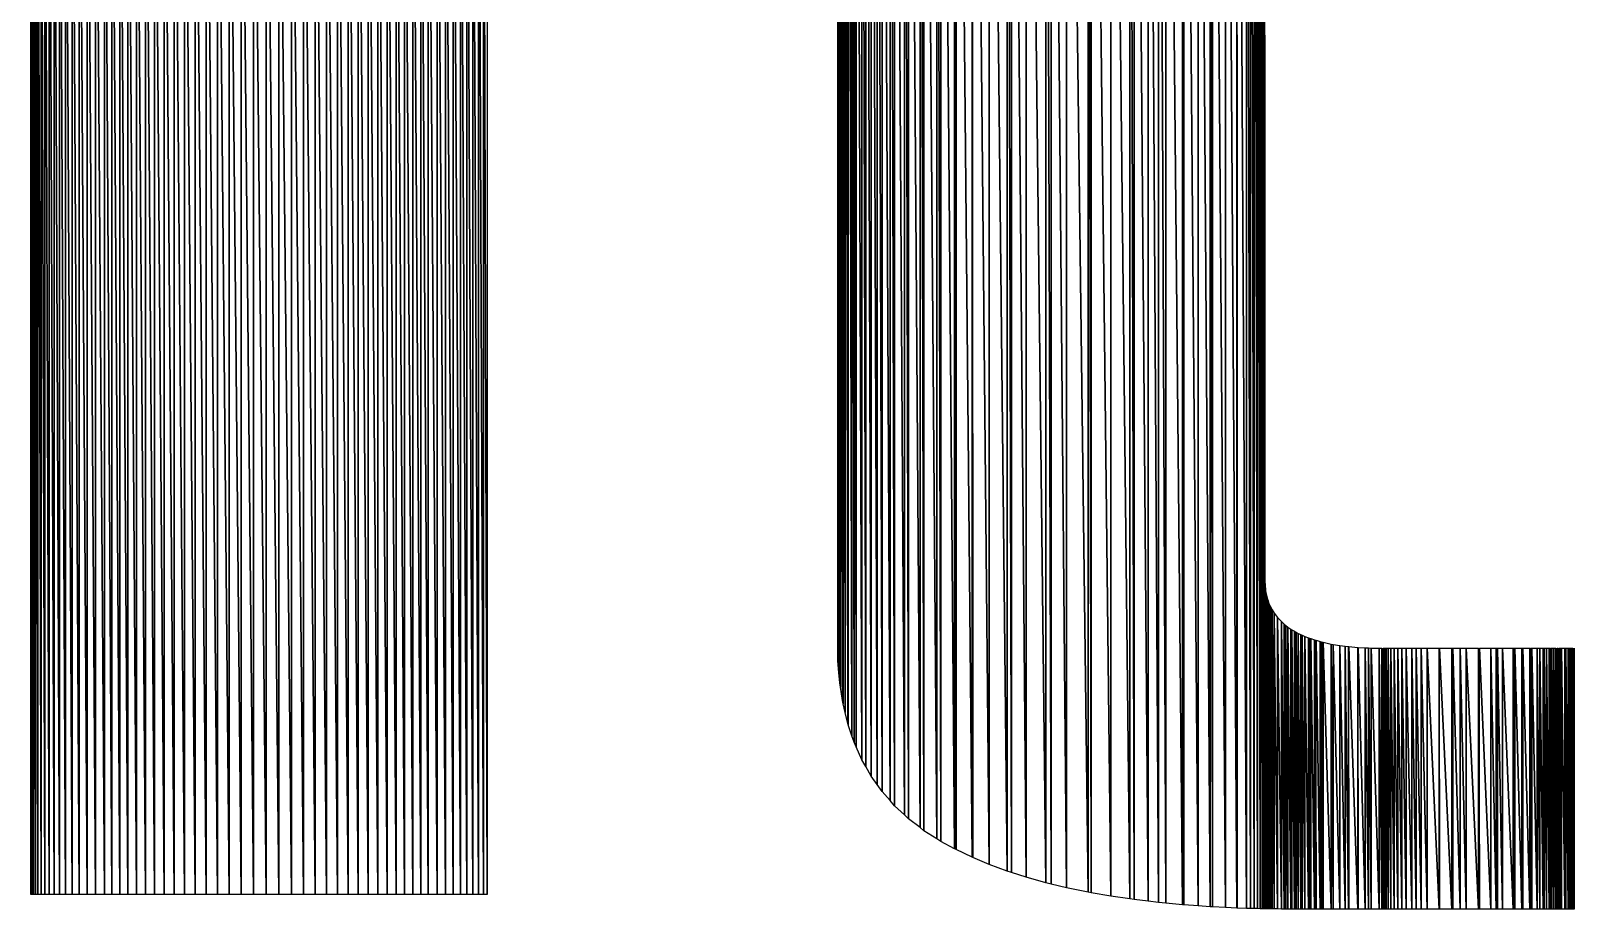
# Model space of a CAD drawing. Header units: millimetres. Extents: x -11062 to -8962, y -7241 to -5756.
# Drawn here: x -9101.67 to -9087.58, y -7086.56 to -7078.55 of the extents above; entities that cross this region are included whole.
import ezdxf

# ---------------------------------------------------------------- set-up
doc = ezdxf.new("R2010")
doc.units = ezdxf.units.MM
doc.header["$LTSCALE"] = 5

msp = doc.modelspace()

# ---------------------------------------------------------------- linework, layer by layer
at = {"color": 7, "linetype": 'Continuous'}
for points in [[(-9094.306, -7084.161), (-9094.306, -7070.603), (-9094.306, -7084.166)], [(-9094.306, -7084.166), (-9094.306, -7070.603)], [(-9094.306, -7084.166), (-9094.306, -7070.603), (-9094.306, -7084.192)], [(-9094.306, -7084.192), (-9094.306, -7070.603)], [(-9094.306, -7084.192), (-9094.306, -7070.603), (-9094.304, -7084.297)], [(-9094.304, -7084.297), (-9094.306, -7070.603)], [(-9094.304, -7084.297), (-9094.304, -7070.603), (-9094.304, -7084.297)], [(-9094.304, -7084.297), (-9094.304, -7070.603)], [(-9094.304, -7084.297), (-9094.304, -7070.603), (-9094.295, -7084.403)], [(-9094.295, -7084.403), (-9094.304, -7070.603), (-9094.295, -7070.603)], [(-9094.295, -7084.403), (-9094.295, -7070.603), (-9094.288, -7084.498)], [(-9094.288, -7084.498), (-9094.295, -7070.603), (-9094.288, -7070.603)], [(-9094.288, -7084.498), (-9094.288, -7070.603), (-9094.282, -7084.538)], [(-9094.282, -7084.538), (-9094.288, -7070.603)], [(-9094.282, -7084.538), (-9094.282, -7070.603), (-9094.263, -7084.66)], [(-9094.263, -7084.66), (-9094.282, -7070.603), (-9094.263, -7070.603)], [(-9094.263, -7084.66), (-9094.263, -7070.603), (-9094.258, -7084.689)], [(-9094.258, -7084.689), (-9094.263, -7070.603)], [(-9094.258, -7084.689), (-9094.258, -7070.603), (-9094.239, -7084.769)], [(-9094.239, -7084.769), (-9094.258, -7070.603), (-9094.239, -7070.603)], [(-9094.239, -7084.769), (-9094.239, -7070.603), (-9094.214, -7084.87)], [(-9094.214, -7084.87), (-9094.239, -7070.603), (-9094.214, -7070.603)], [(-9094.214, -7084.87), (-9094.214, -7070.603), (-9094.21, -7084.883)], [(-9094.21, -7084.883), (-9094.214, -7070.603)], [(-9094.21, -7084.883), (-9094.21, -7070.603), (-9094.177, -7084.982)], [(-9094.177, -7084.982), (-9094.21, -7070.603), (-9094.177, -7070.603)], [(-9094.177, -7084.982), (-9094.177, -7070.603), (-9094.157, -7085.041)], [(-9094.157, -7085.041), (-9094.177, -7070.603), (-9094.157, -7070.603)], [(-9094.157, -7085.041), (-9094.157, -7070.603), (-9094.139, -7085.081)], [(-9094.139, -7085.081), (-9094.157, -7070.603), (-9094.139, -7070.603)], [(-9094.139, -7085.081), (-9094.139, -7070.603), (-9094.085, -7085.201)], [(-9094.085, -7085.201), (-9094.139, -7070.603), (-9094.085, -7070.603)], [(-9094.085, -7085.201), (-9094.085, -7070.603), (-9094.051, -7085.262)], [(-9094.051, -7085.262), (-9094.085, -7070.603), (-9094.051, -7070.603)], [(-9094.051, -7085.262), (-9094.051, -7070.603), (-9094, -7085.351)], [(-9094, -7085.351), (-9094.051, -7070.603), (-9094, -7070.603)], [(-9094, -7085.351), (-9094, -7070.603), (-9093.947, -7085.426)], [(-9093.947, -7085.426), (-9094, -7070.603), (-9093.947, -7070.603)], [(-9093.947, -7085.426), (-9093.947, -7070.603), (-9093.9, -7085.491)], [(-9093.9, -7085.491), (-9093.947, -7070.603), (-9093.9, -7070.603)], [(-9093.9, -7085.491), (-9093.9, -7070.603), (-9093.828, -7085.573)], [(-9093.828, -7085.573), (-9093.9, -7070.603), (-9093.828, -7070.603)], [(-9093.828, -7085.573), (-9093.828, -7070.603), (-9093.787, -7085.62)], [(-9093.787, -7085.62), (-9093.828, -7070.603), (-9093.787, -7070.603)], [(-9093.787, -7085.62), (-9093.787, -7070.603), (-9093.697, -7085.704)], [(-9093.697, -7085.704), (-9093.787, -7070.603), (-9093.697, -7070.603)], [(-9093.697, -7085.704), (-9093.697, -7070.603), (-9093.66, -7085.739)], [(-9093.66, -7085.739), (-9093.697, -7070.603), (-9093.66, -7070.603)], [(-9093.66, -7085.739), (-9093.66, -7070.603), (-9093.555, -7085.82)], [(-9093.555, -7085.82), (-9093.66, -7070.603), (-9093.555, -7070.603)], [(-9093.555, -7085.82), (-9093.555, -7070.603), (-9093.519, -7085.848)], [(-9093.519, -7085.848), (-9093.555, -7070.603), (-9093.519, -7070.603)], [(-9093.519, -7085.848), (-9093.519, -7070.603), (-9093.402, -7085.922)], [(-9093.402, -7085.922), (-9093.519, -7070.603), (-9093.402, -7070.603)], [(-9093.402, -7085.922), (-9093.402, -7070.603), (-9093.364, -7085.946)], [(-9093.364, -7085.946), (-9093.402, -7070.603), (-9093.364, -7070.603)], [(-9093.364, -7085.946), (-9093.364, -7070.603), (-9093.241, -7086.012)], [(-9093.241, -7086.012), (-9093.364, -7070.603), (-9093.241, -7070.603)], [(-9093.241, -7086.012), (-9093.241, -7070.603), (-9093.226, -7086.021)], [(-9093.226, -7086.021), (-9093.241, -7070.603), (-9093.226, -7070.603)], [(-9093.226, -7086.021), (-9093.226, -7070.603), (-9093.079, -7086.091)], [(-9093.079, -7086.091), (-9093.226, -7070.603), (-9093.079, -7070.603)], [(-9093.079, -7086.091), (-9093.079, -7070.603), (-9093.073, -7086.093)], [(-9093.073, -7086.093), (-9093.079, -7070.603)], [(-9093.073, -7086.093), (-9093.073, -7070.603), (-9092.923, -7086.156)], [(-9092.923, -7086.156), (-9093.073, -7070.603), (-9092.923, -7070.603)], [(-9092.923, -7086.156), (-9092.923, -7070.603), (-9092.759, -7086.217)], [(-9092.759, -7086.217), (-9092.923, -7070.603), (-9092.759, -7070.603)], [(-9092.759, -7086.217), (-9092.759, -7070.603), (-9092.721, -7086.229)], [(-9092.721, -7086.229), (-9092.759, -7070.603), (-9092.721, -7070.603)], [(-9092.721, -7086.229), (-9092.721, -7070.603), (-9092.587, -7086.272)], [(-9092.587, -7086.272), (-9092.721, -7070.603), (-9092.587, -7070.603)], [(-9092.587, -7086.272), (-9092.587, -7070.603), (-9092.407, -7086.323)], [(-9092.407, -7086.323), (-9092.587, -7070.603), (-9092.407, -7070.603)], [(-9092.407, -7086.323), (-9092.407, -7070.603), (-9092.357, -7086.335)], [(-9092.357, -7086.335), (-9092.407, -7070.603), (-9092.357, -7070.603)], [(-9092.357, -7086.335), (-9092.357, -7070.603), (-9092.217, -7086.369)], [(-9092.217, -7086.369), (-9092.357, -7070.603), (-9092.217, -7070.603)], [(-9092.217, -7086.369), (-9092.217, -7070.603), (-9092.02, -7086.41)], [(-9092.02, -7086.41), (-9092.217, -7070.603), (-9092.02, -7070.603)], [(-9092.02, -7086.41), (-9092.02, -7070.603), (-9091.993, -7086.414)], [(-9091.993, -7086.414), (-9092.02, -7070.603), (-9091.993, -7070.603)], [(-9091.993, -7086.414), (-9091.993, -7070.603), (-9091.814, -7086.446)], [(-9091.814, -7086.446), (-9091.993, -7070.603), (-9091.814, -7070.603)], [(-9091.814, -7086.446), (-9091.814, -7070.603), (-9091.641, -7086.471)], [(-9091.641, -7086.471), (-9091.814, -7070.603), (-9091.641, -7070.603)], [(-9091.641, -7086.471), (-9091.641, -7070.603), (-9091.6, -7086.477)], [(-9091.6, -7086.477), (-9091.641, -7070.603), (-9091.6, -7070.603)], [(-9091.6, -7086.477), (-9091.6, -7070.603), (-9091.473, -7086.492)], [(-9091.473, -7086.492), (-9091.6, -7070.603), (-9091.473, -7070.603)], [(-9091.473, -7086.492), (-9091.473, -7070.603), (-9091.377, -7086.504)], [(-9091.377, -7086.504), (-9091.473, -7070.603), (-9091.377, -7070.603)], [(-9091.377, -7086.504), (-9091.377, -7070.603), (-9091.312, -7086.51)], [(-9091.312, -7086.51), (-9091.377, -7070.603), (-9091.312, -7070.603)], [(-9091.312, -7086.51), (-9091.312, -7070.603), (-9091.159, -7086.524)], [(-9091.159, -7086.524), (-9091.312, -7070.603), (-9091.159, -7070.603)], [(-9091.159, -7086.524), (-9091.159, -7070.603), (-9091.146, -7086.525)], [(-9091.146, -7086.525), (-9091.159, -7070.603), (-9091.146, -7070.603)], [(-9091.146, -7086.525), (-9091.146, -7070.603), (-9091.017, -7086.534)], [(-9091.017, -7086.534), (-9091.146, -7070.603), (-9091.017, -7070.603)], [(-9091.017, -7086.534), (-9091.017, -7070.603), (-9090.907, -7086.542)], [(-9090.907, -7086.542), (-9091.017, -7070.603), (-9090.907, -7070.603)], [(-9090.907, -7086.542), (-9090.907, -7070.603), (-9090.886, -7086.543)], [(-9090.886, -7086.543), (-9090.907, -7070.603), (-9090.886, -7070.603)], [(-9090.886, -7086.543), (-9090.886, -7070.603), (-9090.767, -7086.549)], [(-9090.767, -7086.549), (-9090.886, -7070.603), (-9090.767, -7070.603)], [(-9090.767, -7086.549), (-9090.767, -7070.603), (-9090.663, -7086.554)], [(-9090.663, -7086.554), (-9090.767, -7070.603), (-9090.663, -7070.603)], [(-9090.663, -7086.554), (-9090.663, -7070.603), (-9090.659, -7086.554)], [(-9090.659, -7086.554), (-9090.663, -7070.603)], [(-9090.659, -7086.554), (-9090.659, -7070.603), (-9090.575, -7086.557)], [(-9090.575, -7086.557), (-9090.659, -7070.603), (-9090.575, -7070.603)], [(-9090.575, -7086.557), (-9090.575, -7070.603), (-9090.537, -7086.558)], [(-9090.537, -7086.558), (-9090.575, -7070.603), (-9090.537, -7070.603)], [(-9090.537, -7086.558), (-9090.537, -7070.603), (-9090.504, -7086.559)], [(-9090.504, -7086.559), (-9090.537, -7070.603), (-9090.504, -7070.603)], [(-9090.504, -7086.559), (-9090.504, -7070.603), (-9090.475, -7086.559)], [(-9090.475, -7086.559), (-9090.504, -7070.603), (-9090.475, -7070.603)], [(-9090.475, -7086.559), (-9090.475, -7070.603), (-9090.451, -7086.56)], [(-9090.451, -7086.56), (-9090.475, -7070.603), (-9090.451, -7070.603)], [(-9090.451, -7086.56), (-9090.451, -7070.603), (-9090.433, -7086.561)], [(-9090.433, -7086.561), (-9090.451, -7070.603), (-9090.433, -7070.603)], [(-9090.433, -7086.561), (-9090.433, -7070.603), (-9090.419, -7086.561)], [(-9090.419, -7086.561), (-9090.433, -7070.603), (-9090.419, -7070.603)], [(-9090.419, -7086.561), (-9090.419, -7070.603), (-9090.41, -7086.561)], [(-9090.41, -7086.561), (-9090.419, -7070.603), (-9090.41, -7070.603)], [(-9090.41, -7086.561), (-9090.41, -7070.603), (-9090.408, -7086.561)], [(-9090.408, -7086.561), (-9090.41, -7070.603)], [(-9101.672, -7086.43), (-9101.672, -7074.921), (-9101.67, -7086.43)], [(-9101.67, -7086.43), (-9101.672, -7074.921)], [(-9101.67, -7086.43), (-9101.67, -7074.921), (-9101.662, -7086.43)], [(-9101.662, -7086.43), (-9101.67, -7074.921), (-9101.662, -7074.921)], [(-9101.662, -7086.43), (-9101.662, -7074.921), (-9101.649, -7086.43)], [(-9101.649, -7086.43), (-9101.662, -7074.921), (-9101.649, -7074.921)], [(-9101.649, -7086.43), (-9101.649, -7074.921), (-9101.63, -7086.43)], [(-9101.63, -7086.43), (-9101.649, -7074.921), (-9101.63, -7074.921)], [(-9101.63, -7086.43), (-9101.63, -7074.921), (-9101.607, -7086.43)], [(-9101.607, -7086.43), (-9101.63, -7074.921), (-9101.607, -7074.921)], [(-9101.607, -7086.43), (-9101.607, -7074.921), (-9101.578, -7086.43)], [(-9101.578, -7086.43), (-9101.607, -7074.921), (-9101.578, -7074.921)], [(-9101.578, -7086.43), (-9101.578, -7074.921), (-9101.544, -7086.43)], [(-9101.544, -7086.43), (-9101.578, -7074.921), (-9101.544, -7074.921)], [(-9101.544, -7086.43), (-9101.544, -7074.921), (-9101.505, -7086.43)], [(-9101.505, -7086.43), (-9101.544, -7074.921), (-9101.505, -7074.921)], [(-9101.505, -7086.43), (-9101.505, -7074.921), (-9101.46, -7086.43)], [(-9101.46, -7086.43), (-9101.505, -7074.921), (-9101.46, -7074.921)], [(-9101.46, -7086.43), (-9101.46, -7074.921), (-9101.411, -7086.43)], [(-9101.411, -7086.43), (-9101.46, -7074.921), (-9101.411, -7074.921)], [(-9101.411, -7086.43), (-9101.411, -7074.921), (-9101.356, -7086.43)], [(-9101.356, -7086.43), (-9101.411, -7074.921), (-9101.356, -7074.921)], [(-9101.356, -7086.43), (-9101.356, -7074.921), (-9101.295, -7086.43)], [(-9101.295, -7086.43), (-9101.356, -7074.921), (-9101.295, -7074.921)], [(-9101.295, -7086.43), (-9101.295, -7074.921), (-9101.23, -7086.43)], [(-9101.23, -7086.43), (-9101.295, -7074.921), (-9101.23, -7074.921)], [(-9101.23, -7086.43), (-9101.23, -7074.921), (-9101.159, -7086.43)], [(-9101.159, -7086.43), (-9101.23, -7074.921), (-9101.159, -7074.921)], [(-9101.159, -7086.43), (-9101.159, -7074.921), (-9101.083, -7086.43)], [(-9101.083, -7086.43), (-9101.159, -7074.921), (-9101.083, -7074.921)], [(-9101.083, -7086.43), (-9101.083, -7074.921), (-9101.001, -7086.43)], [(-9101.001, -7086.43), (-9101.083, -7074.921), (-9101.001, -7074.921)], [(-9101.001, -7086.43), (-9101.001, -7074.921), (-9100.932, -7086.43)], [(-9100.932, -7086.43), (-9101.001, -7074.921), (-9100.932, -7074.921)], [(-9100.932, -7086.43), (-9100.932, -7074.921), (-9100.861, -7086.43)], [(-9100.861, -7086.43), (-9100.932, -7074.921), (-9100.861, -7074.921)], [(-9100.861, -7086.43), (-9100.861, -7074.921), (-9100.786, -7086.43)], [(-9100.786, -7086.43), (-9100.861, -7074.921), (-9100.786, -7074.921)], [(-9100.786, -7086.43), (-9100.786, -7074.921), (-9100.708, -7086.43)], [(-9100.708, -7086.43), (-9100.786, -7074.921), (-9100.708, -7074.921)], [(-9100.708, -7086.43), (-9100.708, -7074.921), (-9100.626, -7086.43)], [(-9100.626, -7086.43), (-9100.708, -7074.921), (-9100.626, -7074.921)], [(-9100.626, -7086.43), (-9100.626, -7074.921), (-9100.542, -7086.43)], [(-9100.542, -7086.43), (-9100.626, -7074.921), (-9100.542, -7074.921)], [(-9100.542, -7086.43), (-9100.542, -7074.921), (-9100.454, -7086.43)], [(-9100.454, -7086.43), (-9100.542, -7074.921), (-9100.454, -7074.921)], [(-9100.454, -7086.43), (-9100.454, -7074.921), (-9100.363, -7086.43)], [(-9100.363, -7086.43), (-9100.454, -7074.921), (-9100.363, -7074.921)], [(-9100.363, -7086.43), (-9100.363, -7074.921), (-9100.27, -7086.43)], [(-9100.27, -7086.43), (-9100.363, -7074.921), (-9100.27, -7074.921)], [(-9100.27, -7086.43), (-9100.27, -7074.921), (-9100.172, -7086.43)], [(-9100.172, -7086.43), (-9100.27, -7074.921), (-9100.172, -7074.921)], [(-9100.172, -7086.43), (-9100.172, -7074.921), (-9100.072, -7086.43)], [(-9100.072, -7086.43), (-9100.172, -7074.921), (-9100.072, -7074.921)], [(-9100.072, -7086.43), (-9100.072, -7074.921), (-9099.969, -7086.43)], [(-9099.969, -7086.43), (-9100.072, -7074.921), (-9099.969, -7074.921)], [(-9099.969, -7086.43), (-9099.969, -7074.921), (-9099.862, -7086.43)], [(-9099.862, -7086.43), (-9099.969, -7074.921), (-9099.862, -7074.921)], [(-9099.862, -7086.43), (-9099.862, -7074.921), (-9099.752, -7086.43)], [(-9099.752, -7086.43), (-9099.862, -7074.921), (-9099.752, -7074.921)], [(-9099.752, -7086.43), (-9099.752, -7074.921), (-9099.639, -7086.43)], [(-9099.639, -7086.43), (-9099.752, -7074.921), (-9099.639, -7074.921)], [(-9099.639, -7086.43), (-9099.639, -7074.921), (-9099.523, -7086.43)], [(-9099.523, -7086.43), (-9099.639, -7074.921), (-9099.523, -7074.921)], [(-9099.523, -7086.43), (-9099.523, -7074.921), (-9099.407, -7086.43)], [(-9099.407, -7086.43), (-9099.523, -7074.921), (-9099.407, -7074.921)], [(-9099.407, -7086.43), (-9099.407, -7074.921), (-9099.294, -7086.43)], [(-9099.294, -7086.43), (-9099.407, -7074.921), (-9099.294, -7074.921)], [(-9099.294, -7086.43), (-9099.294, -7074.921), (-9099.184, -7086.43)], [(-9099.184, -7086.43), (-9099.294, -7074.921), (-9099.184, -7074.921)], [(-9099.184, -7086.43), (-9099.184, -7074.921), (-9099.078, -7086.43)], [(-9099.078, -7086.43), (-9099.184, -7074.921), (-9099.078, -7074.921)], [(-9099.078, -7086.43), (-9099.078, -7074.921), (-9098.974, -7086.43)], [(-9098.974, -7086.43), (-9099.078, -7074.921), (-9098.974, -7074.921)], [(-9098.974, -7086.43), (-9098.974, -7074.921), (-9098.874, -7086.43)], [(-9098.874, -7086.43), (-9098.974, -7074.921), (-9098.874, -7074.921)], [(-9098.874, -7086.43), (-9098.874, -7074.921), (-9098.777, -7086.43)], [(-9098.777, -7086.43), (-9098.874, -7074.921), (-9098.777, -7074.921)], [(-9098.777, -7086.43), (-9098.777, -7074.921), (-9098.683, -7086.43)], [(-9098.683, -7086.43), (-9098.777, -7074.921), (-9098.683, -7074.921)], [(-9098.683, -7086.43), (-9098.683, -7074.921), (-9098.592, -7086.43)], [(-9098.592, -7086.43), (-9098.683, -7074.921), (-9098.592, -7074.921)], [(-9098.592, -7086.43), (-9098.592, -7074.921), (-9098.504, -7086.43)], [(-9098.504, -7086.43), (-9098.592, -7074.921), (-9098.504, -7074.921)], [(-9098.504, -7086.43), (-9098.504, -7074.921), (-9098.42, -7086.43)], [(-9098.42, -7086.43), (-9098.504, -7074.921), (-9098.42, -7074.921)], [(-9098.42, -7086.43), (-9098.42, -7074.921), (-9098.338, -7086.43)], [(-9098.338, -7086.43), (-9098.42, -7074.921), (-9098.338, -7074.921)], [(-9098.338, -7086.43), (-9098.338, -7074.921), (-9098.26, -7086.43)], [(-9098.26, -7086.43), (-9098.338, -7074.921), (-9098.26, -7074.921)], [(-9098.26, -7086.43), (-9098.26, -7074.921), (-9098.185, -7086.43)], [(-9098.185, -7086.43), (-9098.26, -7074.921), (-9098.185, -7074.921)], [(-9098.185, -7086.43), (-9098.185, -7074.921), (-9098.113, -7086.43)], [(-9098.113, -7086.43), (-9098.185, -7074.921), (-9098.113, -7074.921)], [(-9098.113, -7086.43), (-9098.113, -7074.921), (-9098.044, -7086.43)], [(-9098.044, -7086.43), (-9098.113, -7074.921), (-9098.044, -7074.921)], [(-9098.044, -7086.43), (-9098.044, -7074.921), (-9097.963, -7086.43)], [(-9097.963, -7086.43), (-9098.044, -7074.921), (-9097.963, -7074.921)], [(-9097.963, -7086.43), (-9097.963, -7074.921), (-9097.887, -7086.43)], [(-9097.887, -7086.43), (-9097.963, -7074.921), (-9097.887, -7074.921)], [(-9097.887, -7086.43), (-9097.887, -7074.921), (-9097.817, -7086.43)], [(-9097.817, -7086.43), (-9097.887, -7074.921), (-9097.817, -7074.921)], [(-9097.817, -7086.43), (-9097.817, -7074.921), (-9097.751, -7086.43)], [(-9097.751, -7086.43), (-9097.817, -7074.921), (-9097.751, -7074.921)], [(-9097.751, -7086.43), (-9097.751, -7074.921), (-9097.691, -7086.43)], [(-9097.691, -7086.43), (-9097.751, -7074.921), (-9097.691, -7074.921)], [(-9097.691, -7086.43), (-9097.691, -7074.921), (-9097.636, -7086.43)], [(-9097.636, -7086.43), (-9097.691, -7074.921), (-9097.636, -7074.921)], [(-9097.636, -7086.43), (-9097.636, -7074.921), (-9097.586, -7086.43)], [(-9097.586, -7086.43), (-9097.636, -7074.921), (-9097.586, -7074.921)], [(-9097.586, -7086.43), (-9097.586, -7074.921), (-9097.541, -7086.43)], [(-9097.541, -7086.43), (-9097.586, -7074.921), (-9097.541, -7074.921)], [(-9097.541, -7086.43), (-9097.541, -7074.921), (-9097.507, -7086.43)], [(-9097.507, -7086.43), (-9097.541, -7074.921), (-9097.507, -7074.921)], [(-9090.408, -7086.561), (-9090.408, -7083.562), (-9090.405, -7086.561)], [(-9090.405, -7086.561), (-9090.408, -7083.562), (-9090.405, -7083.619)], [(-9090.405, -7086.561), (-9090.405, -7083.619), (-9090.402, -7086.561)], [(-9090.402, -7086.561), (-9090.405, -7083.619), (-9090.402, -7083.641)], [(-9090.402, -7086.561), (-9090.402, -7083.641), (-9090.4, -7086.561)], [(-9090.4, -7086.561), (-9090.402, -7083.641), (-9090.4, -7083.66)], [(-9090.4, -7086.561), (-9090.4, -7083.66), (-9090.398, -7086.561)], [(-9090.398, -7086.561), (-9090.4, -7083.66), (-9090.398, -7083.673)], [(-9090.398, -7086.561), (-9090.398, -7083.673), (-9090.386, -7086.562)], [(-9090.386, -7086.562), (-9090.398, -7083.673), (-9090.386, -7083.725)], [(-9090.386, -7086.562), (-9090.386, -7083.725), (-9090.377, -7086.562)], [(-9090.377, -7086.562), (-9090.386, -7083.725), (-9090.377, -7083.751)], [(-9090.377, -7086.562), (-9090.377, -7083.751), (-9090.37, -7086.562)], [(-9090.37, -7086.562), (-9090.377, -7083.751), (-9090.37, -7083.773)], [(-9090.37, -7086.562), (-9090.37, -7083.773), (-9090.361, -7086.562)], [(-9090.361, -7086.562), (-9090.37, -7083.773), (-9090.361, -7083.792)], [(-9090.361, -7086.562), (-9090.361, -7083.792), (-9090.348, -7086.562)], [(-9090.348, -7086.562), (-9090.361, -7083.792), (-9090.348, -7083.819)], [(-9090.348, -7086.562), (-9090.348, -7083.819), (-9090.341, -7086.562)], [(-9090.341, -7086.562), (-9090.348, -7083.819), (-9090.341, -7083.831)], [(-9090.341, -7086.562), (-9090.341, -7083.831), (-9090.322, -7086.562)], [(-9090.322, -7086.562), (-9090.341, -7083.831), (-9090.322, -7083.862)], [(-9090.322, -7086.562), (-9090.322, -7083.862), (-9090.292, -7086.562)], [(-9090.292, -7086.562), (-9090.322, -7083.862), (-9090.292, -7083.902)], [(-9090.292, -7086.562), (-9090.292, -7083.902), (-9090.292, -7086.562)], [(-9090.292, -7086.562), (-9090.292, -7083.902)], [(-9090.292, -7086.562), (-9090.292, -7083.903), (-9090.256, -7086.563)], [(-9090.256, -7086.563), (-9090.292, -7083.903), (-9090.256, -7083.94)], [(-9090.256, -7086.563), (-9090.256, -7083.94), (-9090.231, -7086.563)], [(-9090.231, -7086.563), (-9090.256, -7083.94), (-9090.231, -7083.962)], [(-9090.231, -7086.563), (-9090.231, -7083.962), (-9090.216, -7086.563)], [(-9090.216, -7086.563), (-9090.231, -7083.962), (-9090.216, -7083.975)], [(-9090.216, -7086.563), (-9090.216, -7083.975), (-9090.197, -7086.563)], [(-9090.197, -7086.563), (-9090.216, -7083.975), (-9090.197, -7083.989)], [(-9090.197, -7086.563), (-9090.197, -7083.989), (-9090.171, -7086.564)], [(-9090.171, -7086.564), (-9090.197, -7083.989), (-9090.171, -7084.008)], [(-9090.171, -7086.564), (-9090.171, -7084.008), (-9090.16, -7086.564)], [(-9090.16, -7086.564), (-9090.171, -7084.008), (-9090.16, -7084.014)], [(-9090.16, -7086.564), (-9090.16, -7084.014), (-9090.138, -7086.564)], [(-9090.138, -7086.564), (-9090.16, -7084.014), (-9090.138, -7084.027)], [(-9090.138, -7086.564), (-9090.138, -7084.027), (-9090.134, -7086.564)], [(-9090.134, -7086.564), (-9090.138, -7084.027)], [(-9090.134, -7086.564), (-9090.134, -7084.03), (-9090.122, -7086.564)], [(-9090.122, -7086.564), (-9090.134, -7084.03), (-9090.122, -7084.037)], [(-9090.122, -7086.564), (-9090.122, -7084.037), (-9090.121, -7086.564)], [(-9090.121, -7086.564), (-9090.122, -7084.037)], [(-9090.121, -7086.564), (-9090.121, -7084.037), (-9090.102, -7086.564)], [(-9090.102, -7086.564), (-9090.121, -7084.037), (-9090.102, -7084.047)], [(-9090.102, -7086.564), (-9090.102, -7084.047), (-9090.078, -7086.564)], [(-9090.078, -7086.564), (-9090.102, -7084.047), (-9090.078, -7084.058)], [(-9090.078, -7086.564), (-9090.078, -7084.058), (-9090.075, -7086.564)], [(-9090.075, -7086.564), (-9090.078, -7084.058)], [(-9090.075, -7086.564), (-9090.075, -7084.06), (-9090.067, -7086.564)], [(-9090.067, -7086.564), (-9090.075, -7084.06), (-9090.067, -7084.064)], [(-9090.067, -7086.564), (-9090.067, -7084.064), (-9090.041, -7086.564)], [(-9090.041, -7086.564), (-9090.067, -7084.064), (-9090.041, -7084.075)], [(-9090.041, -7086.564), (-9090.041, -7084.075), (-9090.008, -7086.564)], [(-9090.008, -7086.564), (-9090.041, -7084.075), (-9090.008, -7084.088)], [(-9090.008, -7086.564), (-9090.008, -7084.088), (-9090.001, -7086.564)], [(-9090.001, -7086.564), (-9090.008, -7084.088), (-9090.001, -7084.09)], [(-9090.001, -7086.564), (-9090.001, -7084.09), (-9089.988, -7086.564)], [(-9089.988, -7086.564), (-9090.001, -7084.09), (-9089.988, -7084.095)], [(-9089.988, -7086.564), (-9089.988, -7084.095), (-9089.954, -7086.564)], [(-9089.954, -7086.564), (-9089.988, -7084.095), (-9089.954, -7084.106)], [(-9089.954, -7086.564), (-9089.954, -7084.106), (-9089.944, -7086.564)], [(-9089.944, -7086.564), (-9089.954, -7084.106), (-9089.944, -7084.109)], [(-9089.944, -7086.564), (-9089.944, -7084.109), (-9089.94, -7086.564)], [(-9089.94, -7086.564), (-9089.944, -7084.109)], [(-9089.94, -7086.564), (-9089.94, -7084.11), (-9089.902, -7086.564)], [(-9089.902, -7086.564), (-9089.94, -7084.11), (-9089.902, -7084.121)], [(-9089.902, -7086.564), (-9089.902, -7084.121), (-9089.89, -7086.564)], [(-9089.89, -7086.564), (-9089.902, -7084.121), (-9089.89, -7084.124)], [(-9089.89, -7086.564), (-9089.89, -7084.124), (-9089.875, -7086.564)], [(-9089.875, -7086.564), (-9089.89, -7084.124), (-9089.875, -7084.128)], [(-9089.875, -7086.564), (-9089.875, -7084.128), (-9089.802, -7086.564)], [(-9089.802, -7086.564), (-9089.875, -7084.128), (-9089.802, -7084.144)], [(-9089.802, -7086.564), (-9089.802, -7084.144), (-9089.785, -7086.564)], [(-9089.785, -7086.564), (-9089.802, -7084.144), (-9089.785, -7084.147)], [(-9089.785, -7086.564), (-9089.785, -7084.147), (-9089.783, -7086.564)], [(-9089.783, -7086.564), (-9089.785, -7084.147)], [(-9089.783, -7086.564), (-9089.783, -7084.147), (-9089.724, -7086.564)], [(-9089.724, -7086.564), (-9089.783, -7084.147), (-9089.724, -7084.157)], [(-9089.724, -7086.564), (-9089.724, -7084.157), (-9089.674, -7086.564)], [(-9089.674, -7086.564), (-9089.724, -7084.157), (-9089.674, -7084.163)], [(-9089.674, -7086.564), (-9089.674, -7084.163), (-9089.645, -7086.564)], [(-9089.645, -7086.564), (-9089.674, -7084.163), (-9089.645, -7084.167)], [(-9089.645, -7086.564), (-9089.645, -7084.167), (-9089.641, -7086.564)], [(-9089.641, -7086.564), (-9089.645, -7084.167)], [(-9089.641, -7086.564), (-9089.641, -7084.167), (-9089.558, -7086.564)], [(-9089.558, -7086.564), (-9089.641, -7084.167), (-9089.558, -7084.175)], [(-9089.558, -7086.564), (-9089.558, -7084.175), (-9089.554, -7086.564)], [(-9089.554, -7086.564), (-9089.558, -7084.175)], [(-9089.554, -7086.564), (-9089.554, -7084.175), (-9089.493, -7086.564)], [(-9089.493, -7086.564), (-9089.554, -7084.175), (-9089.493, -7084.178)], [(-9089.493, -7086.564), (-9089.493, -7084.178), (-9089.462, -7086.564)], [(-9089.462, -7086.564), (-9089.493, -7084.178), (-9089.462, -7084.18)], [(-9089.462, -7086.564), (-9089.462, -7084.18), (-9089.438, -7086.564)], [(-9089.438, -7086.564), (-9089.462, -7084.18), (-9089.438, -7084.181)], [(-9089.438, -7086.564), (-9089.438, -7084.181), (-9089.365, -7086.564)], [(-9089.365, -7086.564), (-9089.438, -7084.181), (-9089.365, -7084.182)], [(-9089.365, -7086.564), (-9089.365, -7084.182), (-9089.34, -7086.564)], [(-9089.34, -7086.564), (-9089.365, -7084.182), (-9089.34, -7084.182)], [(-9089.34, -7086.564), (-9089.34, -7084.182), (-9089.333, -7086.564)], [(-9089.333, -7086.564), (-9089.34, -7084.182)], [(-9089.333, -7086.564), (-9089.333, -7084.182), (-9089.331, -7086.564)], [(-9089.331, -7086.564), (-9089.333, -7084.182)], [(-9089.331, -7086.564), (-9089.331, -7084.182), (-9089.331, -7086.564)], [(-9089.331, -7086.564), (-9089.331, -7084.182)], [(-9089.331, -7086.564), (-9089.331, -7084.182), (-9089.33, -7086.564)], [(-9089.33, -7086.564), (-9089.331, -7084.182)], [(-9089.33, -7086.564), (-9089.33, -7084.182), (-9089.326, -7086.564)], [(-9089.326, -7086.564), (-9089.33, -7084.182)], [(-9089.326, -7086.564), (-9089.326, -7084.182), (-9089.316, -7086.564)], [(-9089.316, -7086.564), (-9089.326, -7084.182), (-9089.316, -7084.182)], [(-9089.316, -7086.564), (-9089.316, -7084.182), (-9089.315, -7086.564)], [(-9089.315, -7086.564), (-9089.316, -7084.182)], [(-9089.315, -7086.564), (-9089.315, -7084.182), (-9089.301, -7086.564)], [(-9089.301, -7086.564), (-9089.315, -7084.182), (-9089.301, -7084.182)], [(-9089.301, -7086.564), (-9089.301, -7084.182), (-9089.281, -7086.564)], [(-9089.281, -7086.564), (-9089.301, -7084.182), (-9089.281, -7084.182)], [(-9089.281, -7086.564), (-9089.281, -7084.182), (-9089.256, -7086.564)], [(-9089.256, -7086.564), (-9089.281, -7084.182), (-9089.256, -7084.182)], [(-9089.256, -7086.564), (-9089.256, -7084.182), (-9089.227, -7086.564)], [(-9089.227, -7086.564), (-9089.256, -7084.182), (-9089.227, -7084.182)], [(-9089.227, -7086.564), (-9089.227, -7084.182), (-9089.194, -7086.564)], [(-9089.194, -7086.564), (-9089.227, -7084.182), (-9089.194, -7084.182)], [(-9089.194, -7086.564), (-9089.194, -7084.182), (-9089.158, -7086.564)], [(-9089.158, -7086.564), (-9089.194, -7084.182), (-9089.158, -7084.182)], [(-9089.158, -7086.564), (-9089.158, -7084.182), (-9089.117, -7086.564)], [(-9089.117, -7086.564), (-9089.158, -7084.182), (-9089.117, -7084.182)], [(-9089.117, -7086.564), (-9089.117, -7084.182), (-9089.064, -7086.564)], [(-9089.064, -7086.564), (-9089.117, -7084.182), (-9089.064, -7084.182)], [(-9089.064, -7086.564), (-9089.064, -7084.182), (-9089.027, -7086.564)], [(-9089.027, -7086.564), (-9089.064, -7084.182), (-9089.027, -7084.182)], [(-9089.027, -7086.564), (-9089.027, -7084.182), (-9088.98, -7086.564)], [(-9088.98, -7086.564), (-9089.027, -7084.182), (-9088.98, -7084.182)], [(-9088.98, -7086.564), (-9088.98, -7084.182), (-9088.926, -7086.564)], [(-9088.926, -7086.564), (-9088.98, -7084.182), (-9088.926, -7084.182)], [(-9088.926, -7086.564), (-9088.926, -7084.182), (-9088.816, -7086.564)], [(-9088.816, -7086.564), (-9088.926, -7084.182), (-9088.816, -7084.182)], [(-9088.816, -7086.564), (-9088.816, -7084.182), (-9088.814, -7086.564)], [(-9088.814, -7086.564), (-9088.816, -7084.182)], [(-9088.814, -7086.564), (-9088.814, -7084.182), (-9088.7, -7086.564)], [(-9088.7, -7086.564), (-9088.814, -7084.182), (-9088.7, -7084.182)], [(-9088.7, -7086.564), (-9088.7, -7084.182), (-9088.691, -7086.564)], [(-9088.691, -7086.564), (-9088.7, -7084.182), (-9088.691, -7084.182)], [(-9088.691, -7086.564), (-9088.691, -7084.182), (-9088.623, -7086.564)], [(-9088.623, -7086.564), (-9088.691, -7084.182), (-9088.623, -7084.182)], [(-9088.623, -7086.564), (-9088.623, -7084.182), (-9088.571, -7086.564)], [(-9088.571, -7086.564), (-9088.623, -7084.182), (-9088.571, -7084.182)], [(-9088.571, -7086.564), (-9088.571, -7084.182), (-9088.458, -7086.564)], [(-9088.458, -7086.564), (-9088.571, -7084.182), (-9088.458, -7084.182)], [(-9088.458, -7086.564), (-9088.458, -7084.182), (-9088.455, -7086.564)], [(-9088.455, -7086.564), (-9088.458, -7084.182)], [(-9088.455, -7086.564), (-9088.455, -7084.182), (-9088.449, -7086.564)], [(-9088.449, -7086.564), (-9088.455, -7084.182)], [(-9088.449, -7086.564), (-9088.449, -7084.182), (-9088.344, -7086.564)], [(-9088.344, -7086.564), (-9088.449, -7084.182), (-9088.344, -7084.182)], [(-9088.344, -7086.564), (-9088.344, -7084.182), (-9088.295, -7086.564)], [(-9088.295, -7086.564), (-9088.344, -7084.182), (-9088.295, -7084.182)], [(-9088.295, -7086.564), (-9088.295, -7084.182), (-9088.282, -7086.564)], [(-9088.282, -7086.564), (-9088.295, -7084.182), (-9088.282, -7084.182)], [(-9088.282, -7086.564), (-9088.282, -7084.182), (-9088.239, -7086.564)], [(-9088.239, -7086.564), (-9088.282, -7084.182), (-9088.239, -7084.182)], [(-9088.239, -7086.564), (-9088.239, -7084.182), (-9088.141, -7086.564)], [(-9088.141, -7086.564), (-9088.239, -7084.182), (-9088.141, -7084.182)], [(-9088.141, -7086.564), (-9088.141, -7084.182), (-9088.137, -7086.564)], [(-9088.137, -7086.564), (-9088.141, -7084.182)], [(-9088.137, -7086.564), (-9088.137, -7084.182), (-9088.126, -7086.564)], [(-9088.126, -7086.564), (-9088.137, -7084.182), (-9088.126, -7084.182)], [(-9088.126, -7086.564), (-9088.126, -7084.182), (-9088.061, -7086.564)], [(-9088.061, -7086.564), (-9088.126, -7084.182), (-9088.061, -7084.182)], [(-9088.061, -7086.564), (-9088.061, -7084.182), (-9088.051, -7086.564)], [(-9088.051, -7086.564), (-9088.061, -7084.182), (-9088.051, -7084.182)], [(-9088.051, -7086.564), (-9088.051, -7084.182), (-9087.989, -7086.564)], [(-9087.989, -7086.564), (-9088.051, -7084.182), (-9087.989, -7084.182)], [(-9087.989, -7086.564), (-9087.989, -7084.182), (-9087.983, -7086.564)], [(-9087.983, -7086.564), (-9087.989, -7084.182)], [(-9087.983, -7086.564), (-9087.983, -7084.182), (-9087.969, -7086.564)], [(-9087.969, -7086.564), (-9087.983, -7084.182), (-9087.969, -7084.182)], [(-9087.969, -7086.564), (-9087.969, -7084.182), (-9087.921, -7086.564)], [(-9087.921, -7086.564), (-9087.969, -7084.182), (-9087.921, -7084.182)], [(-9087.921, -7086.564), (-9087.921, -7084.182), (-9087.898, -7086.564)], [(-9087.898, -7086.564), (-9087.921, -7084.182), (-9087.898, -7084.182)], [(-9087.898, -7086.564), (-9087.898, -7084.182), (-9087.866, -7086.564)], [(-9087.866, -7086.564), (-9087.898, -7084.182), (-9087.866, -7084.182)], [(-9087.866, -7086.564), (-9087.866, -7084.182), (-9087.857, -7086.564)], [(-9087.857, -7086.564), (-9087.866, -7084.182), (-9087.857, -7084.182)], [(-9087.857, -7086.564), (-9087.857, -7084.182), (-9087.857, -7086.564)], [(-9087.857, -7086.564), (-9087.857, -7084.182)], [(-9087.857, -7086.564), (-9087.857, -7084.182), (-9087.837, -7086.564)], [(-9087.837, -7086.564), (-9087.857, -7084.182), (-9087.837, -7084.182)], [(-9087.837, -7086.564), (-9087.837, -7084.182), (-9087.811, -7086.564)], [(-9087.811, -7086.564), (-9087.837, -7084.182), (-9087.811, -7084.182)], [(-9087.811, -7086.564), (-9087.811, -7084.182), (-9087.802, -7086.564)], [(-9087.802, -7086.564), (-9087.811, -7084.182), (-9087.802, -7084.182)], [(-9087.802, -7086.564), (-9087.802, -7084.182), (-9087.798, -7086.564)], [(-9087.798, -7086.564), (-9087.802, -7084.182)], [(-9087.798, -7086.564), (-9087.798, -7084.182), (-9087.788, -7086.564)], [(-9087.788, -7086.564), (-9087.798, -7084.182), (-9087.788, -7084.182)], [(-9087.788, -7086.564), (-9087.788, -7084.182), (-9087.768, -7086.564)], [(-9087.768, -7086.564), (-9087.788, -7084.182), (-9087.768, -7084.182)], [(-9087.768, -7086.564), (-9087.768, -7084.182), (-9087.751, -7086.564)], [(-9087.751, -7086.564), (-9087.768, -7084.182), (-9087.751, -7084.182)], [(-9087.751, -7086.564), (-9087.751, -7084.182), (-9087.751, -7086.564)], [(-9087.751, -7086.564), (-9087.751, -7084.182)], [(-9087.751, -7086.564), (-9087.751, -7084.182), (-9087.745, -7086.564)], [(-9087.745, -7086.564), (-9087.751, -7084.182)], [(-9087.745, -7086.564), (-9087.745, -7084.182), (-9087.738, -7086.564)], [(-9087.738, -7086.564), (-9087.745, -7084.182)], [(-9087.738, -7086.564), (-9087.738, -7084.182), (-9087.729, -7086.564)], [(-9087.729, -7086.564), (-9087.738, -7084.182), (-9087.729, -7084.182)], [(-9087.729, -7086.564), (-9087.729, -7084.182), (-9087.723, -7086.564)], [(-9087.723, -7086.564), (-9087.729, -7084.182)], [(-9087.723, -7086.564), (-9087.723, -7084.182), (-9087.721, -7086.564)], [(-9087.721, -7086.564), (-9087.723, -7084.182)], [(-9087.721, -7086.564), (-9087.721, -7084.182), (-9087.707, -7086.564)], [(-9087.707, -7086.564), (-9087.721, -7084.182), (-9087.707, -7084.182)], [(-9087.707, -7086.564), (-9087.707, -7084.182), (-9087.699, -7086.564)], [(-9087.699, -7086.564), (-9087.707, -7084.182), (-9087.699, -7084.182)], [(-9087.699, -7086.564), (-9087.699, -7084.182), (-9087.669, -7086.564)], [(-9087.669, -7086.564), (-9087.699, -7084.182), (-9087.669, -7084.182)], [(-9087.669, -7086.564), (-9087.669, -7084.182), (-9087.659, -7086.564)], [(-9087.659, -7086.564), (-9087.669, -7084.182), (-9087.659, -7084.182)], [(-9087.659, -7086.564), (-9087.659, -7084.182), (-9087.637, -7086.564)], [(-9087.637, -7086.564), (-9087.659, -7084.182), (-9087.637, -7084.182)], [(-9087.637, -7086.564), (-9087.637, -7084.182), (-9087.627, -7086.564)], [(-9087.627, -7086.564), (-9087.637, -7084.182), (-9087.627, -7084.182)], [(-9087.627, -7086.564), (-9087.627, -7084.182), (-9087.613, -7086.564)], [(-9087.613, -7086.564), (-9087.627, -7084.182), (-9087.613, -7084.182)], [(-9087.613, -7086.564), (-9087.613, -7084.182), (-9087.604, -7086.564)], [(-9087.604, -7086.564), (-9087.613, -7084.182), (-9087.604, -7084.182)], [(-9087.604, -7086.564), (-9087.604, -7084.182), (-9087.595, -7086.564)], [(-9087.595, -7086.564), (-9087.604, -7084.182), (-9087.595, -7084.182)], [(-9087.595, -7086.564), (-9087.595, -7084.182), (-9087.589, -7086.564)], [(-9087.589, -7086.564), (-9087.595, -7084.182)], [(-9087.589, -7086.564), (-9087.589, -7084.182), (-9087.586, -7086.564)], [(-9087.586, -7086.564), (-9087.589, -7084.182)], [(-9087.586, -7086.564), (-9087.586, -7084.182), (-9087.585, -7086.564)], [(-9087.585, -7086.564), (-9087.586, -7084.182)], [(-9087.585, -7086.564), (-9087.585, -7084.182), (-9087.584, -7086.563)], [(-9087.584, -7086.563), (-9087.585, -7084.182)]]:
    msp.add_lwpolyline(points, close=True, dxfattribs=at)

doc.saveas('drawing.dxf')
